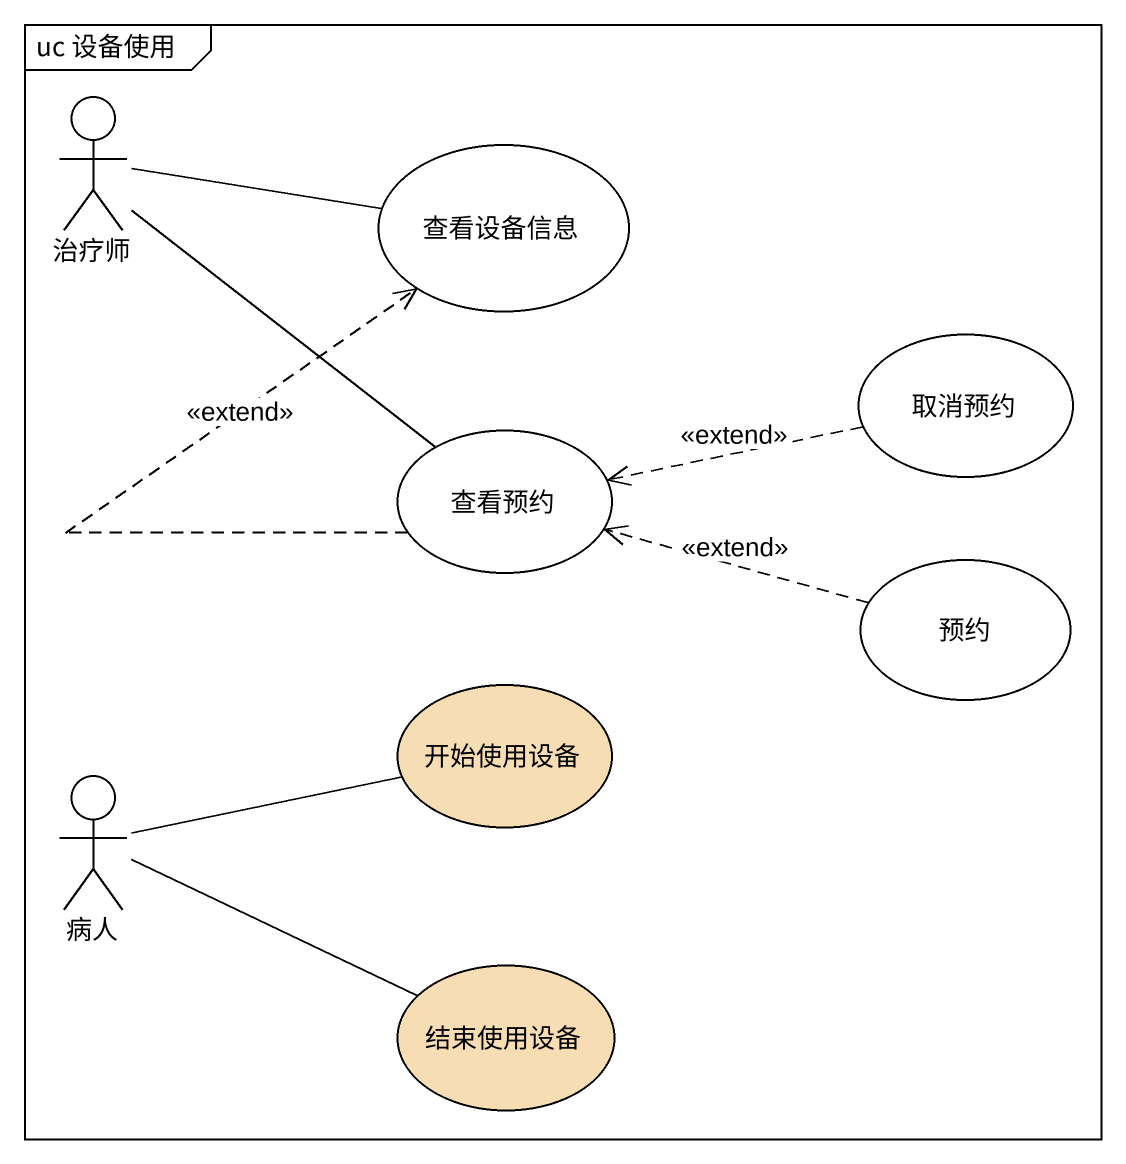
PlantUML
@startuml
mainframe uc 设备使用
actor 治疗师
usecase 查看设备信息
usecase 取消预约
usecase 查看预约
usecase 预约
usecase 开始使用设备 #F7DDB4
actor 病人
usecase 结束使用设备 #F7DDB4
治疗师 -right- 查看设备信息
取消预约 .left.> 查看预约 : <<extend>>
查看预约 -up- 治疗师
查看预约 .up.> 查看设备信息 : <<extend>>
预约 .left.> 查看预约 : <<extend>>
开始使用设备 -left- 病人
结束使用设备 -left- 病人
@enduml
